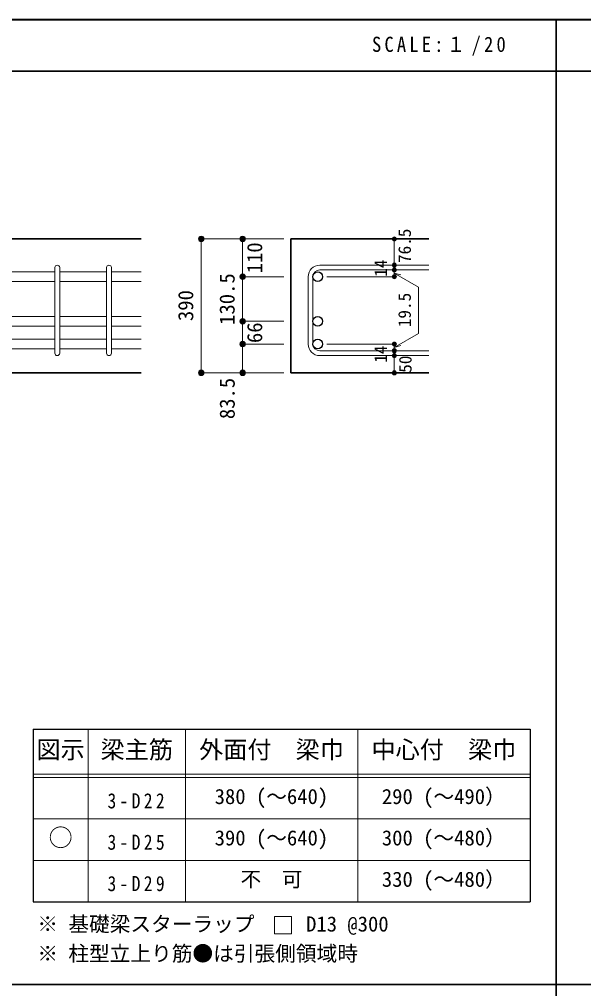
# Model space of a CAD drawing. Units: millimetres at full size, sheet at 1:20; details may follow other scales. Extents: x -3982 to 3969, y -2797 to 2801.
# Drawn here: x -2307 to -670, y -10 to 2801 of the extents above; entities that cross this region are included whole.
import ezdxf
from ezdxf.enums import TextEntityAlignment as Align

# ---------------------------------------------------------------- set-up
doc = ezdxf.new("R2010")
doc.units = ezdxf.units.MM
doc.header["$LTSCALE"] = 20
doc.header["$PDMODE"] = 32
doc.header["$PDSIZE"] = 12
for name, color, linetype, lineweight in [('6-1_躯体線', 2, 'Continuous', 35), ('6-5_梁主筋', 7, 'Continuous', 18), ('6-6_S.T.P.', 7, 'Continuous', 18), ('6-7_文字', 7, 'Continuous', 18), ('6-D_寸法', 4, 'Continuous', 9), ('6-E_枠', 7, 'Continuous', 18), ('F-0_枠', 6, 'Continuous', 40)]:
    doc.layers.add(name, color=color, linetype=linetype, lineweight=lineweight)
doc.styles.add('ＭＳ ゴシック', font='')
doc.styles.get('ＭＳ ゴシック').set_extended_font_data('MS Gothic')

msp = doc.modelspace()

# ---------------------------------------------------------------- linework, layer by layer
at = {"layer": '6-1_躯体線'}
for p, q in [((-1953.87, 2164.12), (-3153.87, 2164.12)), ((-1519.2, 2164.12), (-1119.2, 2164.12)), ((-1519.2, 2164.12), (-1519.2, 1775.62)), ((-1953.87, 1775.62), (-2353.87, 1775.62)), ((-1519.2, 1775.62), (-1119.2, 1775.62))]:
    msp.add_line(p, q, dxfattribs=at)
at = {"layer": '6-5_梁主筋'}
for p, q in [((-2203.87, 2068.51), (-2339.87, 2068.51)), ((-2053.87, 2068.51), (-2189.87, 2068.51)), ((-1953.87, 2068.51), (-2039.87, 2068.51)), ((-2203.87, 2040.51), (-2339.87, 2040.51)), ((-2053.87, 2040.51), (-2189.87, 2040.51)), ((-1953.87, 2040.51), (-2039.87, 2040.51)), ((-2203.87, 1939.12), (-2339.87, 1939.12)), ((-2053.87, 1939.12), (-2189.87, 1939.12)), ((-1953.87, 1939.12), (-2039.87, 1939.12)), ((-2203.87, 1911.12), (-2339.87, 1911.12)), ((-2053.87, 1911.12), (-2189.87, 1911.12)), ((-1953.87, 1911.12), (-2039.87, 1911.12)), ((-2203.87, 1873.12), (-2339.87, 1873.12)), ((-2053.87, 1873.12), (-2189.87, 1873.12)), ((-1953.87, 1873.12), (-2039.87, 1873.12)), ((-2203.87, 1845.12), (-2339.87, 1845.12)), ((-2053.87, 1845.12), (-2189.87, 1845.12)), ((-1953.87, 1845.12), (-2039.87, 1845.12))]:
    msp.add_line(p, q, dxfattribs=at)
at = {"layer": '6-5_梁主筋', "color": 4, "lineweight": 9}
msp.add_line((-1659.2, 2054.51), (-1659.2, 1925.12), dxfattribs=at)
at = {"layer": '6-5_梁主筋', "color": 3, "lineweight": 25}
for centre in [(-1441.2, 2054.49), (-1441.2, 1925.12), (-1441.2, 1859.12)]:
    msp.add_circle(centre, 14, dxfattribs=at)
at = {"layer": '6-5_梁主筋'}
for p in [(-1659.2, 2054.51), (-1659.2, 1925.12)]:
    msp.add_point(p, dxfattribs=at)
at = {"layer": '6-6_S.T.P.'}
for p, q in [((-2203.87, 1832.62), (-2203.87, 2080.62)), ((-2189.87, 1832.62), (-2189.87, 2080.62)), ((-2053.87, 1832.62), (-2053.87, 2080.62)), ((-2039.87, 1832.62), (-2039.87, 2080.62)), ((-1435.7, 2087.99), (-1119.2, 2087.99)), ((-1469.2, 2054.49), (-1469.2, 1859.12)), ((-1455.2, 2054.49), (-1455.2, 1859.12)), ((-1435.7, 2073.99), (-1119.2, 2073.99)), ((-1435.7, 1839.62), (-1119.2, 1839.62)), ((-1435.7, 1825.62), (-1119.2, 1825.62))]:
    msp.add_line(p, q, dxfattribs=at)
for centre, radius, start, end in [((-2196.87, 2081.01), 7, 0, 180), ((-2046.87, 2081.01), 7, 0, 180), ((-1435.7, 2054.49), 33.5, 90, 180), ((-1435.7, 2054.49), 19.5, 90, 180), ((-1435.7, 1859.12), 33.5, 180, 270), ((-1435.7, 1859.12), 19.5, 180, 270), ((-2196.87, 1832.62), 7, 180, 0), ((-2046.87, 1832.62), 7, 180, 0)]:
    msp.add_arc(centre, radius, start, end, dxfattribs=at)
at = {"layer": '6-7_文字'}
msp.add_lwpolyline([(-1567.15, 148.6), (-1517.15, 148.6), (-1517.15, 198.6), (-1567.15, 198.6)], close=True, dxfattribs=at)
at = {"layer": '6-D_寸法'}
for p, q in [((-1779.2, 2164.12), (-1659.2, 2164.12)), ((-1779.2, 2164.12), (-1779.2, 1775.62)), ((-1659.2, 2164.12), (-1659.2, 2054.49)), ((-1659.2, 2164.12), (-1539.2, 2164.12)), ((-1219.2, 2088.56), (-1219.2, 2164.12)), ((-1219.2, 2073.99), (-1219.2, 2087.99)), ((-1659.2, 2054.49), (-1539.2, 2054.49)), ((-1219.2, 2054.49), (-1415.29, 2054.49)), ((-1219.2, 2064.81), (-1199.88, 2059.63)), ((-1219.2, 2064.81), (-1149.14, 2024.36)), ((-1149.14, 2024.36), (-1149.14, 1889.82)), ((-1659.2, 1925.12), (-1659.2, 1859.12)), ((-1659.2, 1925.12), (-1539.2, 1925.12)), ((-1219.2, 1849.37), (-1149.14, 1889.82)), ((-1219.2, 1859.12), (-1415.29, 1859.12)), ((-1219.2, 1839.62), (-1219.2, 1859.12)), ((-1219.2, 1849.37), (-1199.88, 1854.55)), ((-1219.2, 1825.62), (-1219.2, 1839.62)), ((-1219.2, 1775.62), (-1219.2, 1825.62)), ((-1779.2, 1775.62), (-1659.2, 1775.62)), ((-1779.2, 1775.62), (-1669.33, 1775.62)), ((-1659.2, 1775.62), (-1539.2, 1775.62))]:
    msp.add_line(p, q, dxfattribs=at)
for points in [[(-1219.2, 2054.49), (-1219.2, 2074.56), (-1219.2, 2054.49)], [(-1659.2, 1775.62), (-1659.2, 1859.12), (-1539.2, 1859.12)]]:
    msp.add_lwpolyline(points, dxfattribs=at)
for centre, radius in [((-1779.2, 2164.12), 8), ((-1779.2, 2164.12), 7.2), ((-1779.2, 2164.12), 6.4), ((-1779.2, 2164.12), 5.6), ((-1779.2, 2164.12), 4.8), ((-1779.2, 2164.12), 4), ((-1779.2, 2164.12), 3.2), ((-1779.2, 2164.12), 2.4), ((-1779.2, 2164.12), 1.6), ((-1779.2, 2164.12), 0.8), ((-1659.2, 2164.12), 8), ((-1659.2, 2164.12), 7.2), ((-1659.2, 2164.12), 6.4), ((-1659.2, 2164.12), 5.6), ((-1659.2, 2164.12), 4.8), ((-1659.2, 2164.12), 4), ((-1659.2, 2164.12), 3.2), ((-1659.2, 2164.12), 2.4), ((-1659.2, 2164.12), 1.6), ((-1659.2, 2164.12), 0.8), ((-1219.2, 2164.12), 4), ((-1219.2, 2164.12), 3.6), ((-1219.2, 2164.12), 3.2), ((-1219.2, 2164.12), 2.8), ((-1219.2, 2164.12), 2.4), ((-1219.2, 2164.12), 2), ((-1219.2, 2164.12), 1.6), ((-1219.2, 2164.12), 1.2), ((-1219.2, 2164.12), 0.8), ((-1219.2, 2164.12), 0.4), ((-1219.2, 2087.99), 4), ((-1219.2, 2087.99), 3.6), ((-1219.2, 2087.99), 3.2), ((-1219.2, 2087.99), 2.8), ((-1219.2, 2087.99), 2.4), ((-1219.2, 2087.99), 2), ((-1219.2, 2087.99), 1.6), ((-1219.2, 2087.99), 1.2), ((-1219.2, 2087.99), 0.8), ((-1219.2, 2087.99), 0.4), ((-1659.2, 2054.49), 8), ((-1659.2, 2054.49), 7.2), ((-1659.2, 2054.49), 6.4), ((-1659.2, 2054.49), 5.6), ((-1659.2, 2054.49), 4.8), ((-1659.2, 2054.49), 4), ((-1659.2, 2054.49), 3.2), ((-1659.2, 2054.49), 2.4), ((-1659.2, 2054.49), 1.6), ((-1659.2, 2054.49), 0.8), ((-1219.2, 2073.99), 4), ((-1219.2, 2054.49), 4), ((-1219.2, 2073.99), 3.6), ((-1219.2, 2054.49), 3.6), ((-1219.2, 2073.99), 3.2), ((-1219.2, 2054.49), 3.2), ((-1219.2, 2073.99), 2.8), ((-1219.2, 2054.49), 2.8), ((-1219.2, 2073.99), 2.4), ((-1219.2, 2054.49), 2.4), ((-1219.2, 2073.99), 2), ((-1219.2, 2054.49), 2), ((-1219.2, 2073.99), 1.6), ((-1219.2, 2054.49), 1.6), ((-1219.2, 2073.99), 1.2), ((-1219.2, 2054.49), 1.2), ((-1219.2, 2073.99), 0.8), ((-1219.2, 2054.49), 0.8), ((-1219.2, 2073.99), 0.4), ((-1219.2, 2054.49), 0.4), ((-1659.2, 1925.12), 8), ((-1659.2, 1925.12), 7.2), ((-1659.2, 1925.12), 6.4), ((-1659.2, 1925.12), 5.6), ((-1659.2, 1925.12), 4.8), ((-1659.2, 1925.12), 4), ((-1659.2, 1925.12), 3.2), ((-1659.2, 1925.12), 2.4), ((-1659.2, 1925.12), 1.6), ((-1659.2, 1925.12), 0.8), ((-1659.2, 1859.12), 8), ((-1659.2, 1859.12), 7.2), ((-1659.2, 1859.12), 6.4), ((-1659.2, 1859.12), 5.6), ((-1659.2, 1859.12), 4.8), ((-1659.2, 1859.12), 4), ((-1659.2, 1859.12), 3.2), ((-1659.2, 1859.12), 2.4), ((-1659.2, 1859.12), 1.6), ((-1659.2, 1859.12), 0.8), ((-1219.2, 1859.12), 4), ((-1219.2, 1859.12), 3.6), ((-1219.2, 1859.12), 3.2), ((-1219.2, 1859.12), 2.8), ((-1219.2, 1859.12), 2.4), ((-1219.2, 1859.12), 2), ((-1219.2, 1859.12), 1.6), ((-1219.2, 1859.12), 1.2), ((-1219.2, 1859.12), 0.8), ((-1219.2, 1859.12), 0.4), ((-1219.2, 1839.62), 4), ((-1219.2, 1825.62), 4), ((-1219.2, 1839.62), 3.6), ((-1219.2, 1825.62), 3.6), ((-1219.2, 1839.62), 3.2), ((-1219.2, 1825.62), 3.2), ((-1219.2, 1839.62), 2.8), ((-1219.2, 1825.62), 2.8), ((-1219.2, 1839.62), 2.4), ((-1219.2, 1825.62), 2.4), ((-1219.2, 1839.62), 2), ((-1219.2, 1825.62), 2), ((-1219.2, 1839.62), 1.6), ((-1219.2, 1825.62), 1.6), ((-1219.2, 1839.62), 1.2), ((-1219.2, 1839.62), 0.8), ((-1219.2, 1839.62), 0.4), ((-1219.2, 1825.62), 1.2), ((-1219.2, 1825.62), 0.8), ((-1219.2, 1825.62), 0.4), ((-1779.2, 1775.62), 8), ((-1779.2, 1775.62), 7.2), ((-1779.2, 1775.62), 6.4), ((-1779.2, 1775.62), 5.6), ((-1779.2, 1775.62), 4.8), ((-1779.2, 1775.62), 4), ((-1779.2, 1775.62), 3.2), ((-1779.2, 1775.62), 2.4), ((-1779.2, 1775.62), 1.6), ((-1779.2, 1775.62), 0.8), ((-1659.2, 1775.62), 8), ((-1659.2, 1775.62), 7.2), ((-1659.2, 1775.62), 6.4), ((-1659.2, 1775.62), 5.6), ((-1659.2, 1775.62), 4.8), ((-1659.2, 1775.62), 4), ((-1659.2, 1775.62), 3.2), ((-1659.2, 1775.62), 2.4), ((-1659.2, 1775.62), 1.6), ((-1659.2, 1775.62), 0.8), ((-1219.2, 1775.62), 4), ((-1219.2, 1775.62), 3.6), ((-1219.2, 1775.62), 3.2), ((-1219.2, 1775.62), 2.8), ((-1219.2, 1775.62), 2.4), ((-1219.2, 1775.62), 2), ((-1219.2, 1775.62), 1.6), ((-1219.2, 1775.62), 1.2), ((-1219.2, 1775.62), 0.8), ((-1219.2, 1775.62), 0.4)]:
    msp.add_circle(centre, radius, dxfattribs=at)
at = {"layer": '6-D_寸法', "color": 7}
for p in [(-1779.2, 2164.12), (-1659.2, 2164.12), (-1219.2, 2164.12), (-1219.2, 2087.99), (-1659.2, 2054.49), (-1219.2, 2073.99), (-1219.2, 2054.49), (-1659.2, 1925.12), (-1659.2, 1859.12), (-1219.2, 1859.12), (-1219.2, 1839.62), (-1219.2, 1825.62), (-1779.2, 1775.62), (-1659.2, 1775.62), (-1219.2, 1775.62)]:
    msp.add_point(p, dxfattribs=at)
at = {"layer": '6-E_枠', "color": 3, "lineweight": 25}
for p, q in [((-2267.02, 741.85), (-2267.02, 241.85)), ((-2267.02, 741.85), (-825.33, 741.85)), ((-825.33, 741.85), (-825.33, 241.85)), ((-2267.02, 241.85), (-825.33, 241.85))]:
    msp.add_line(p, q, dxfattribs=at)
at = {"layer": '6-E_枠'}
for p, q in [((-2107.02, 741.85), (-2107.02, 241.85)), ((-1825.33, 741.85), (-1825.33, 241.85)), ((-1325.33, 741.85), (-1325.33, 241.85)), ((-2267.02, 611.85), (-825.33, 611.85)), ((-2267.02, 601.85), (-825.33, 601.85)), ((-2267.02, 481.85), (-825.33, 481.85)), ((-2267.02, 361.85), (-825.33, 361.85))]:
    msp.add_line(p, q, dxfattribs=at)
at = {"layer": 'F-0_枠'}
msp.add_line((-3981.92, 2800.77), (3969.4, 2800.77), dxfattribs=at)
at = {"layer": 'F-0_枠', "color": 2, "lineweight": 35}
for p, q in [((-749.76, 2800.77), (-749.76, -2796.83)), ((-3981.92, 2650.77), (2482.4, 2650.77)), ((2482.4, 1.97), (-3981.92, 1.97))]:
    msp.add_line(p, q, dxfattribs=at)

# ---------------------------------------------------------------- texts
at = {"layer": '6-5_梁主筋', "color": 4, "style": 'ＭＳ ゴシック'}
msp.add_text('130.5', height=43.99, rotation=90, dxfattribs=at).set_placement((-1669.2, 1914.82), align=Align.BOTTOM_LEFT)
at = {"layer": '6-7_文字', "color": 2, "style": 'ＭＳ ゴシック'}
for s, p in [('図示', (-2257.02, 641.85)), ('梁主筋', (-2071.17, 641.85)), ('外面付\u3000梁巾', (-1785.33, 641.85)), ('中心付\u3000梁巾', (-1285.33, 641.85)), ('○', (-2222.02, 386.85))]:
    msp.add_text(s, height=51.32, dxfattribs=at).set_placement(p, align=Align.BOTTOM_LEFT)
at = {"layer": '6-7_文字', "style": 'ＭＳ ゴシック'}
for s, p in [('380 (～640)', (-1740.33, 511.85)), ('290 (～490）', (-1255.33, 511.85)), ('390 (～640)', (-1740.33, 391.85)), ('300 (～480）', (-1255.33, 391.85)), ('不\u3000可', (-1665.33, 271.85)), ('330 (～480）', (-1255.33, 271.85)), ('※ 基礎梁スターラップ     D13 @300', (-2254.64, 142.13)), ('※ 柱型立上り筋●は引張側領域時', (-2254.64, 56.45))]:
    msp.add_text(s, height=43.99, dxfattribs=at).set_placement(p, align=Align.BOTTOM_LEFT)
at = {"layer": '6-7_文字', "color": 2, "insert": (-1283.99, 2695.77), "char_height": 43.99, "attachment_point": 7, "style": 'ＭＳ ゴシック'}
msp.add_mtext('\\T1.34;\\W0.9;SCALE:１/20', dxfattribs=at)
at = {"layer": '6-7_文字', "char_height": 43.99, "attachment_point": 7, "style": 'ＭＳ ゴシック'}
for s, insert in [('\\T1.38;\\W0.85;3-D22', (-2051.17, 511.85)), ('\\T1.38;\\W0.85;3-D25', (-2051.17, 391.85)), ('\\T1.38;\\W0.85;3-D29', (-2051.17, 271.85))]:
    msp.add_mtext(s, dxfattribs=dict(at, insert=insert))
at = {"layer": '6-D_寸法', "style": 'ＭＳ ゴシック'}
for s, height, p in [('76.5', 36.66, (-1160.01, 2094.22)), ('110', 43.99, (-1589.2, 2064.31)), ('14', 36.66, (-1229.2, 2054.1)), ('390', 43.99, (-1789.2, 1925.87)), ('19.5', 36.66, (-1160.22, 1908.09)), ('66', 43.99, (-1589.2, 1862.12)), ('14', 36.66, (-1229.59, 1804.94)), ('50', 36.66, (-1158.03, 1775.85)), ('83.5', 43.99, (-1668.89, 1641.46))]:
    msp.add_text(s, height=height, rotation=90, dxfattribs=at).set_placement(p, align=Align.BOTTOM_LEFT)

doc.saveas('drawing.dxf')
